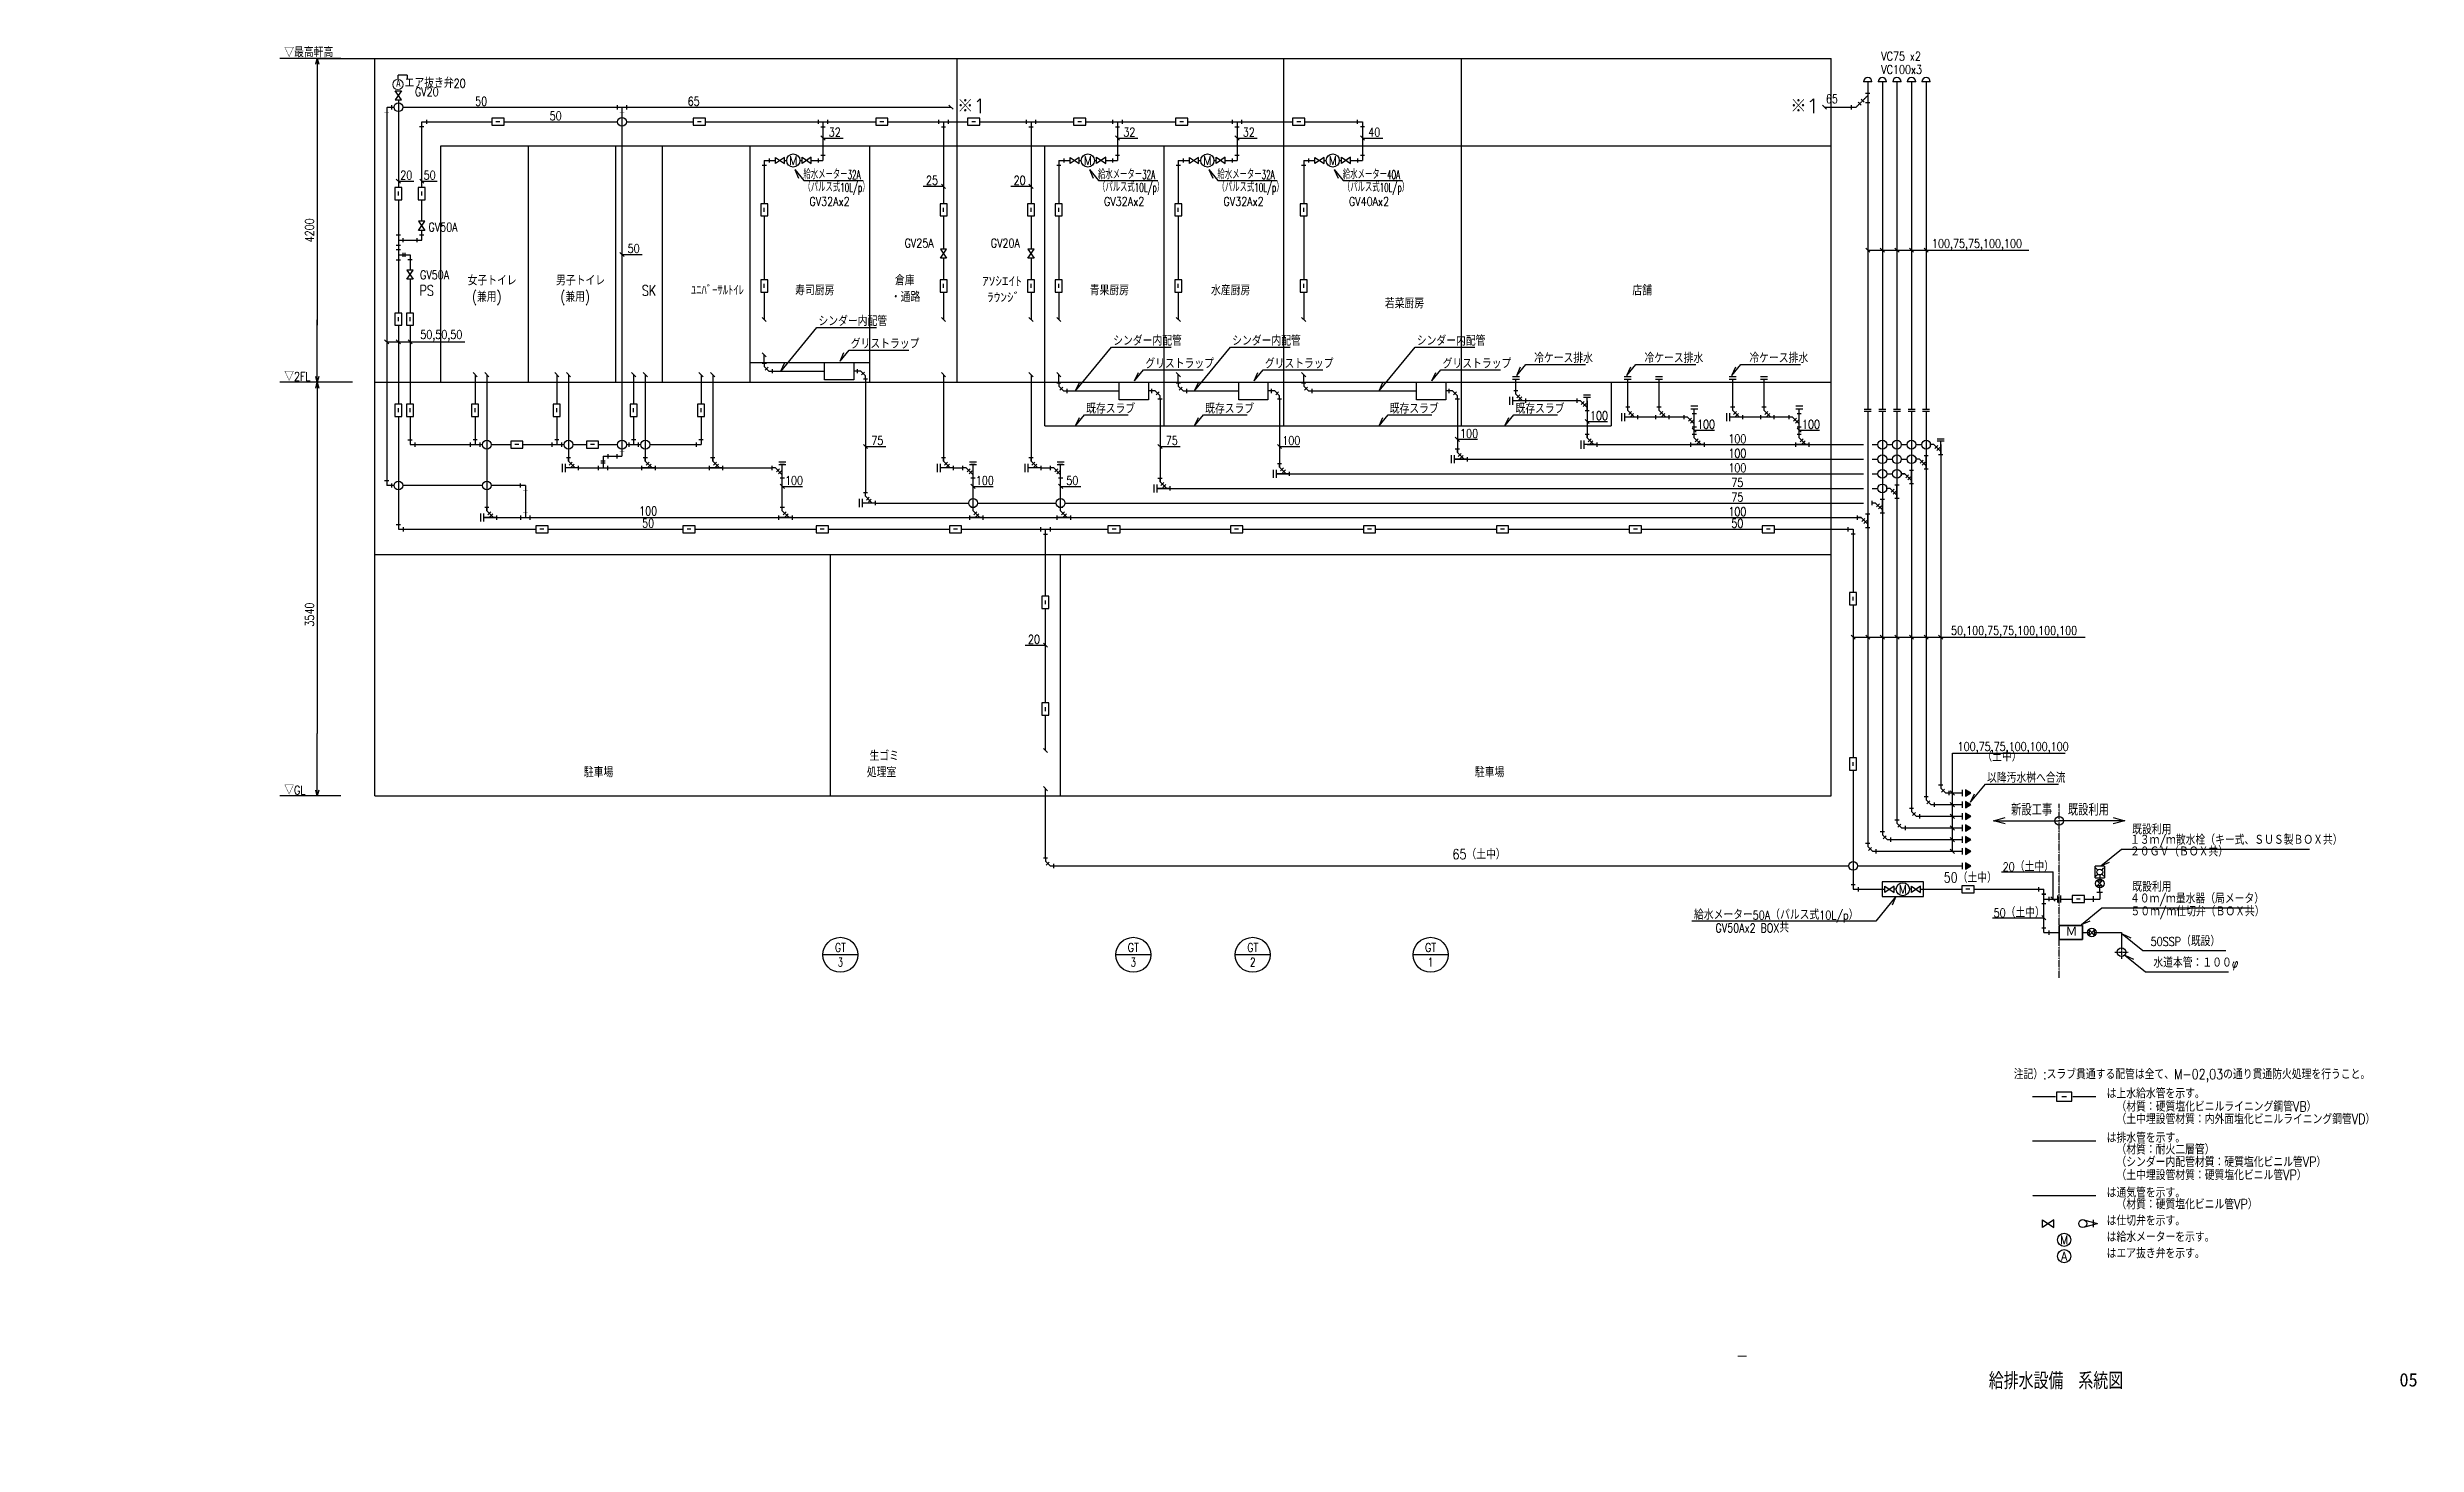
# Model space of a CAD drawing. Header units: millimetres. Extents: x -150 to 81035, y -150 to 47750.
import ezdxf
from ezdxf.enums import TextEntityAlignment as Align

# ---------------------------------------------------------------- set-up
doc = ezdxf.new("R2010")
doc.units = ezdxf.units.MM
doc.header["$LTSCALE"] = 0.5
doc.linetypes.add('CENTER2', pattern=[1.125, 0.75, -0.125, 0.125, -0.125])
doc.linetypes.add('DASHED2', pattern=[9.525, 6.35, -3.175])
for name, color, linetype in [('00', 7, 'Continuous'), ('10機器､器具', 2, 'Continuous'), ('1_機器番号', 3, 'Continuous'), ('21上水', 4, 'Continuous'), ('30排水', 6, 'Continuous'), ('32雑排水', 6, 'Continuous'), ('35R（冷媒管）', 4, 'Continuous'), ('35排水通気', 1, 'DASHED2'), ('91引出線､表', 7, 'Continuous'), ('92設備記述', 3, 'Continuous'), ('93継手､その他', 2, 'Continuous'), ('_既設', 7, 'Continuous'), ('A_室名', 9, 'Continuous'), ('A_建築', 8, 'Continuous'), ('枠内記述', 3, 'Continuous')]:
    doc.layers.add(name, color=color, linetype=linetype)
doc.layers.add('hojo', color=165, linetype='Continuous', plot=False)
doc.styles.get("Standard").update_dxf_attribs({"font": 'simplex.shx', "width": 0.8, "bigfont": 'extfont2.shx'})
doc.styles.add('STYLE1', font='MS Gothic.ttf')
doc.styles.add('ゴシック', font='MS Gothic.ttf', dxfattribs={"height": 4})
doc.dimstyles.new('Lead Line', dxfattribs={"dimscale": 100, "dimtxt": 2.5, "dimasz": 2, "dimexe": 1, "dimexo": 2, "dimgap": 0.5, "dimtad": 1, "dimdec": 0, "dimzin": 0, "dimdsep": 46, "dimtxsty": 'Standard', "dimblk": 'OBLIQUE', "dimcen": 0.09, "dimadec": 0, "dimazin": 0, "dimtfac": 1, "dimtdec": 0, "dimtmove": 1, "dimatfit": 3, "dimldrblk": 'OPEN30', "dimfxl": 1, "dimtolj": 1, "dimtzin": 0, "dimarcsym": 0})

# ---------------------------------------------------------------- blocks, each defined once
blk = doc.blocks.new('TK006')
at = {"layer": '00', "color": 0, "linetype": 'ByBlock'}
for p, q in [((0, -100), (0, 100)), ((70, 100), (70, -100))]:
    blk.add_line(p, q, dxfattribs=at)
blk = doc.blocks.new('HU08')
at = {"layer": '00', "color": 2, "linetype": 'ByBlock'}
for p, q in [((-288, -60), (-288, 60)), ((-82, 25), (-167, 110)), ((-25, 82), (-110, 167)), ((-60, 288), (60, 288)), ((96, 115), (96, -115)), ((177, 115), (177, -115))]:
    blk.add_line(p, q, dxfattribs=at)
at = {"layer": '00', "color": 0, "linetype": 'ByBlock'}
for p, q in [((-288, 0), (96, 0)), ((0, 192), (-192, 0)), ((0, 192), (0, 288))]:
    blk.add_line(p, q, dxfattribs=at)
blk = doc.blocks.new('HU07')
at = {"layer": '00', "color": 2, "linetype": 'ByBlock'}
for p, q in [((-288, -60), (-288, 60)), ((-82, 25), (-167, 110)), ((-25, 82), (-110, 167)), ((-60, 288), (60, 288)), ((96, -60), (96, 60))]:
    blk.add_line(p, q, dxfattribs=at)
at = {"layer": '00', "color": 0, "linetype": 'ByBlock'}
for p, q in [((-288, 0), (96, 0)), ((-192, 0), (0, 192)), ((0, 192), (0, 288))]:
    blk.add_line(p, q, dxfattribs=at)
blk = doc.blocks.new('HU02')
at = {"layer": '00', "color": 2, "linetype": 'ByBlock'}
for p, q in [((-231, -60), (-231, 60)), ((-25, 25), (-110, 110)), ((-60, 231), (60, 231))]:
    blk.add_line(p, q, dxfattribs=at)
at = {"layer": '00', "color": 0, "linetype": 'ByBlock'}
for p, q in [((-231, 0), (-135, 0)), ((-135, 0), (0, 135)), ((0, 135), (0, 231))]:
    blk.add_line(p, q, dxfattribs=at)
blk = doc.blocks.new('TG02')
at = {"layer": '93継手､その他', "linetype": 'ByBlock'}
for p, q in [((-60, 140), (60, 140)), ((140, 60), (140, -60))]:
    blk.add_line(p, q, dxfattribs=at)
blk = doc.blocks.new('_Oblique')
at = {"color": 0, "linetype": 'ByBlock', "lineweight": -2}
blk.add_line((-0.5, -0.5), (0.5, 0.5), dxfattribs=at)
blk = doc.blocks.new('_Open30')
at = {"color": 0, "linetype": 'ByBlock', "lineweight": -2}
for p, q in [((-1, 0.27), (0, 0)), ((0, 0), (-1, -0.27)), ((0, 0), (-1, 0))]:
    blk.add_line(p, q, dxfattribs=at)
blk = doc.blocks.new('弁')
at = {"layer": '10機器､器具'}
blk.add_lwpolyline([(130.0049, 90.00245), (-130.0049, -90.00245), (-130.0049, 90.00245), (130.0049, -90.00245), (130.0049, 90.00245)], dxfattribs=at)
blk = doc.blocks.new('上水（給）')
at = {"layer": '21上水'}
blk.add_line((-55, 0), (55, 0), dxfattribs=at)
at = {"layer": 'hojo'}
blk.add_lwpolyline([(-175, -100), (175, -100), (175, 100), (-175, 100)], close=True, dxfattribs=at)
blk = doc.blocks.new('ALWA0')
at = {"layer": '00', "linetype": 'ByBlock'}
h = blk.add_hatch(color=0, dxfattribs=at)
h.dxf.hatch_style = 1
h.paths.add_polyline_path([(150, 0), (0, 87), (0, -87)])
at = {"layer": '00', "color": 0, "linetype": 'ByBlock', "lineweight": -2}
blk.add_lwpolyline([(150, 0), (0, 87), (0, -87)], close=True, dxfattribs=at)
blk = doc.blocks.new('OUT')
at = {"layer": '93継手､その他', "color": 3}
blk.add_line((-108, 0), (108, 0), dxfattribs=at)
at = {"layer": '93継手､その他', "color": 3, "lineweight": -2, "xscale": 1.25, "yscale": 1.25, "zscale": 1.25, "rotation": 90}
blk.add_blockref('ALWA0', (0, 115), dxfattribs=at)
blk = doc.blocks.new('TG03')
at = {"layer": '93継手､その他', "linetype": 'ByBlock'}
for p, q in [((-140, -60), (-140, 60)), ((-60, 140), (60, 140)), ((140, 60), (140, -60))]:
    blk.add_line(p, q, dxfattribs=at)
blk = doc.blocks.new('HU04')
at = {"layer": '00', "color": 2, "linetype": 'ByBlock'}
for p, q in [((-210, -60), (-210, 60)), ((-191, 106), (-106, 191)), ((70, 60), (70, -60))]:
    blk.add_line(p, q, dxfattribs=at)
at = {"layer": '00', "color": 0, "linetype": 'ByBlock'}
for p, q in [((70, 0), (-210, 0)), ((0, 0), (-148, 148))]:
    blk.add_line(p, q, dxfattribs=at)
blk = doc.blocks.new('TG006')
at = {"layer": '00', "color": 0, "linetype": 'ByBlock'}
for p, q in [((-141, 57), (-57, 141)), ((140, 60), (140, -60))]:
    blk.add_line(p, q, dxfattribs=at)

msp = doc.modelspace()

# ---------------------------------------------------------------- linework, layer by layer
at = {"layer": '10機器､器具'}
for p, q in [((62371, 46573), (62083, 46573)), ((62871, 46573), (62583, 46573)), ((63371, 46573), (63083, 46573)), ((63871, 46573), (63583, 46573)), ((64371, 46573), (64083, 46573))]:
    msp.add_line(p, q, dxfattribs=at)
at = {"layer": '10機器､器具', "linetype": 'ByBlock', "lineweight": -2}
for p, q in [((69661, 7546), (70098, 7429)), ((69661, 7313), (70098, 7429)), ((69954, 7556), (69954, 7303))]:
    msp.add_line(p, q, dxfattribs=at)
at = {"layer": '10機器､器具', "color": 2}
for points in [[(26484, 36950), (27484, 36950), (27484, 36350), (26484, 36350)], [(36578, 36270), (37578, 36270), (37578, 35670), (36578, 35670)], [(40672, 36270), (41672, 36270), (41672, 35670), (40672, 35670)], [(46766, 36270), (47766, 36270), (47766, 35670), (46766, 35670)]]:
    msp.add_lwpolyline(points, close=True, dxfattribs=at)
at = {"layer": '10機器､器具', "linetype": 'ByBlock', "lineweight": -2}
msp.add_lwpolyline([(64140, 19139), (62716, 19139), (62716, 18639), (64140, 18639)], close=True, dxfattribs=at)
at = {"layer": '10機器､器具'}
msp.add_lwpolyline([(68605, 7558), (68215, 7288), (68215, 7558), (68605, 7288), (68605, 7558)], dxfattribs=at)
for centre in [(25410, 43871), (35504, 43871), (39598, 43871), (43895, 43871), (63428, 18889), (68956, 6869), (68956, 6309)]:
    msp.add_circle(centre, 225, dxfattribs=at)
at = {"layer": '10機器､器具', "linetype": 'ByBlock', "lineweight": -2}
msp.add_circle((69594, 7429), 135, dxfattribs=at)
msp.add_circle((69594, 7429), 135, dxfattribs=at)
at = {"layer": '10機器､器具'}
for centre in [(62227, 46573), (62727, 46573), (63227, 46573), (63727, 46573), (64227, 46573)]:
    msp.add_arc(centre, 144, 0, 180, dxfattribs=at)
at = {"layer": '1_機器番号'}
for p, q in [((27624, 16641), (26424, 16641)), ((37660, 16641), (36460, 16641)), ((41754, 16641), (40554, 16641)), ((47848, 16641), (46648, 16641))]:
    msp.add_line(p, q, dxfattribs=at)
for centre in [(27024, 16641), (37060, 16641), (41154, 16641), (47248, 16641)]:
    msp.add_circle(centre, 600, dxfattribs=at)
at = {"layer": '21上水', "color": 2, "linetype": 'Continuous', "lineweight": 30}
for p, q in [((11874, 46656), (11874, 46794)), ((12175, 46794), (11874, 46794)), ((12175, 46794), (12175, 46659)), ((11764, 46265), (11983, 46265)), ((11983, 45947), (11764, 46265)), ((11983, 46265), (11764, 45947)), ((11764, 45947), (11983, 45947))]:
    msp.add_line(p, q, dxfattribs=at)
at = {"layer": '21上水'}
for p, q in [((11878, 45947), (11878, 42948)), ((12678, 45197), (15078, 45197)), ((12678, 42948), (12678, 45197)), ((15498, 45197), (19389, 45197)), ((19689, 45197), (21981, 45197)), ((22401, 45197), (28233, 45197)), ((26427, 45197), (26427, 43871)), ((28653, 45197), (31382, 45197)), ((30557, 45197), (30557, 42389)), ((31802, 45197), (35011, 45197)), ((33557, 45197), (33557, 42389)), ((35431, 45197), (38510, 45197)), ((36521, 45197), (36521, 43871)), ((38930, 45197), (42520, 45197)), ((40615, 45197), (40615, 43871)), ((42940, 45197), (44912, 45197)), ((44912, 45197), (44912, 43871)), ((24414, 43871), (24414, 42389)), ((24414, 43871), (24798, 43871)), ((25110, 43871), (25185, 43871)), ((25635, 43871), (25710, 43871)), ((25865, 43871), (25867, 43871)), ((25865, 43871), (25867, 43871)), ((26022, 43871), (26427, 43871)), ((34508, 43871), (34508, 42389)), ((34508, 43871), (34892, 43871)), ((35204, 43871), (35279, 43871)), ((35729, 43871), (35804, 43871)), ((35959, 43871), (35961, 43871)), ((35959, 43871), (35961, 43871)), ((36116, 43871), (36521, 43871)), ((38602, 43871), (38602, 42389)), ((38602, 43871), (38986, 43871)), ((39298, 43871), (39373, 43871)), ((39823, 43871), (39898, 43871)), ((40053, 43871), (40055, 43871)), ((40053, 43871), (40055, 43871)), ((40210, 43871), (40615, 43871)), ((42899, 43871), (42899, 42389)), ((42899, 43871), (43283, 43871)), ((43595, 43871), (43670, 43871)), ((44120, 43871), (44195, 43871)), ((44350, 43871), (44352, 43871)), ((44350, 43871), (44352, 43871)), ((44507, 43871), (44912, 43871)), ((11878, 42528), (11878, 38643)), ((12678, 41788), (12678, 42528)), ((12678, 41138), (12678, 41476)), ((24414, 41969), (24414, 39782)), ((30557, 41969), (30557, 40836)), ((33557, 41969), (33557, 40836)), ((34508, 41969), (34508, 39782)), ((38602, 41969), (38602, 39782)), ((42899, 41969), (42899, 39782)), ((11878, 41138), (12678, 41138)), ((11878, 40638), (12278, 40638)), ((12278, 40638), (12278, 40112)), ((12278, 39800), (12278, 38643)), ((30557, 40524), (30557, 39782)), ((33557, 40524), (33557, 39782)), ((24414, 39362), (24414, 38421)), ((30557, 39362), (30557, 38421)), ((33557, 39362), (33557, 38421)), ((34508, 39362), (34508, 38421)), ((38602, 39362), (38602, 38421)), ((42899, 39362), (42899, 38421)), ((11878, 38223), (11878, 35521)), ((12278, 38223), (12278, 35521)), ((14508, 36527), (14508, 35521)), ((17305, 36527), (17305, 35521)), ((19939, 36527), (19939, 35521)), ((22248, 36527), (22248, 35521)), ((11878, 35101), (11878, 31230)), ((12278, 35101), (12278, 34130)), ((14508, 35101), (14508, 34130)), ((17305, 35101), (17305, 34130)), ((19939, 35101), (19939, 34130)), ((22248, 35101), (22248, 34130)), ((12278, 34130), (14758, 34130)), ((15058, 34130), (15726, 34130)), ((16146, 34130), (17555, 34130)), ((17855, 34130), (18318, 34130)), ((18738, 34130), (19389, 34130)), ((19689, 34130), (20189, 34130)), ((20489, 34130), (22248, 34130)), ((11878, 31230), (16585, 31230)), ((17005, 31230), (21624, 31230)), ((22044, 31230), (26191, 31230)), ((26611, 31230), (30758, 31230)), ((31178, 31230), (36192, 31230)), ((34050, 28937), (34050, 31230)), ((36612, 31230), (40389, 31230)), ((40809, 31230), (44945, 31230)), ((45365, 31230), (49501, 31230)), ((49921, 31230), (54057, 31230)), ((54477, 31230), (58613, 31230)), ((59033, 31230), (61727, 31230)), ((61727, 31230), (61727, 29060)), ((34050, 25274), (34050, 28517)), ((61727, 28640), (61727, 23391)), ((34050, 23646), (34050, 24854)), ((61727, 22971), (61727, 18889)), ((61727, 18889), (62816, 18889)), ((63203, 18889), (63128, 18889)), ((63728, 18889), (63653, 18889)), ((63885, 18889), (63883, 18889)), ((64040, 18889), (65448, 18889)), ((65868, 18889), (68263, 18889)), ((68263, 17404), (68263, 18889)), ((68263, 18553), (68744, 18553)), ((68263, 17404), (68786, 17404)), ((67870, 11789), (68657, 11789)), ((69257, 11789), (70042, 11789))]:
    msp.add_line(p, q, dxfattribs=at)
at = {"layer": '21上水', "color": 2, "linetype": 'Continuous', "lineweight": 20}
msp.add_circle((11863, 46479), 177, dxfattribs=at)
at = {"layer": '32雑排水', "linetype": 'ByBlock', "lineweight": -2}
for p, q in [((24414, 36928), (24414, 37206)), ((24692, 36650), (26484, 36650)), ((27605, 36650), (27484, 36650)), ((34508, 36248), (34508, 36527)), ((34786, 35970), (36578, 35970)), ((37699, 35970), (37578, 35970)), ((38602, 36248), (38602, 36527)), ((38880, 35970), (40672, 35970)), ((41793, 35970), (41672, 35970)), ((42899, 36248), (42899, 36527)), ((43177, 35970), (46766, 35970)), ((47887, 35970), (47766, 35970)), ((30903, 33330), (31223, 33330)), ((33903, 33330), (34223, 33330)), ((34050, 19967), (34050, 22336))]:
    msp.add_line(p, q, dxfattribs=at)
at = {"layer": '32雑排水'}
for p, q in [((14908, 36527), (14908, 31860)), ((17705, 36527), (17705, 33560)), ((20339, 36527), (20339, 33560)), ((22648, 36527), (22648, 33560)), ((27883, 36372), (27883, 32476)), ((30557, 36527), (30557, 33560)), ((33557, 36527), (33557, 33560)), ((50169, 35865), (50169, 36376)), ((54005, 35301), (54005, 36376)), ((55077, 35301), (55077, 36376)), ((57601, 35301), (57601, 36376)), ((58673, 35301), (58673, 36376)), ((37977, 35693), (37977, 32860)), ((42071, 35693), (42071, 33360)), ((48165, 35693), (48165, 33860)), ((52382, 35635), (50054, 35635)), ((52612, 35635), (52612, 34360)), ((56052, 35071), (53890, 35071)), ((56283, 34360), (56283, 35362)), ((59648, 35071), (57486, 35071)), ((59879, 34360), (59879, 35362)), ((62227, 35267), (62227, 20352)), ((62727, 35267), (62727, 20752)), ((63227, 35267), (63227, 21152)), ((63727, 35267), (63727, 21552)), ((64227, 35267), (64227, 21952)), ((52612, 34130), (62077, 34130)), ((62377, 34130), (62577, 34130)), ((62877, 34130), (63077, 34130)), ((63377, 34130), (63577, 34130)), ((63877, 34130), (64077, 34130)), ((64377, 34130), (64381, 34130)), ((64727, 34130), (64727, 22352)), ((18051, 33330), (24686, 33330)), ((25032, 31860), (25032, 33445)), ((31569, 31860), (31569, 33445)), ((34569, 31860), (34569, 33445)), ((48050, 33630), (62077, 33630)), ((62377, 33630), (62577, 33630)), ((62877, 33630), (63077, 33630)), ((63377, 33630), (63577, 33630)), ((63877, 33630), (63881, 33630)), ((37862, 32630), (62077, 32630)), ((41956, 33130), (62077, 33130)), ((62377, 33130), (62577, 33130)), ((62377, 32630), (62577, 32630)), ((62877, 33130), (63077, 33130)), ((62877, 32630), (62896, 32630)), ((63377, 33130), (63496, 33130)), ((28228, 32130), (31419, 32130)), ((31719, 32130), (34419, 32130)), ((34719, 32130), (62077, 32130)), ((14793, 31630), (61996, 31630)), ((65005, 22189), (65457, 22189)), ((64005, 21389), (65457, 21389)), ((64505, 21789), (65457, 21789)), ((62889, 20589), (65457, 20589)), ((63505, 20989), (65457, 20989)), ((34213, 19689), (61577, 19689)), ((61877, 19689), (65457, 19689)), ((62505, 20189), (65457, 20189)), ((67870, 10269), (70042, 10269))]:
    msp.add_line(p, q, dxfattribs=at)
at = {"layer": '35R（冷媒管）'}
msp.add_arc((0, 0), 150, 0, 0, dxfattribs=at)
at = {"layer": '35排水通気'}
for p, q in [((62227, 46573), (62227, 35351)), ((62727, 46573), (62727, 35351)), ((63227, 46573), (63227, 35351)), ((63727, 46573), (63727, 35351)), ((64227, 46573), (64227, 35351)), ((11478, 45697), (11478, 32730)), ((11478, 45697), (11728, 45697)), ((12028, 45697), (30813, 45697)), ((19539, 45697), (19539, 33730)), ((60743, 45697), (61827, 45697)), ((61827, 45697), (62227, 46097)), ((18889, 33730), (19539, 33730)), ((18889, 33730), (18889, 33330)), ((11728, 32730), (11478, 32730)), ((14758, 32730), (12028, 32730)), ((16229, 32730), (15058, 32730)), ((16229, 32730), (16229, 31630)), ((67870, 8389), (70042, 8389))]:
    msp.add_line(p, q, dxfattribs=at)
at = {"layer": '91引出線､表'}
for p, q in [((30742, 45768), (30884, 45626)), ((60672, 45768), (60814, 45626)), ((26356, 44712), (26498, 44570)), ((36450, 44712), (36592, 44570)), ((40544, 44712), (40686, 44570)), ((44841, 44712), (44983, 44570)), ((26427, 44641), (27121, 44641)), ((36521, 44641), (37215, 44641)), ((40615, 44641), (41309, 44641)), ((44912, 44641), (45606, 44641)), ((11807, 43236), (11949, 43094)), ((11878, 43165), (12402, 43165)), ((12607, 43236), (12749, 43094)), ((12678, 43165), (13202, 43165)), ((25461, 43559), (25769, 43183)), ((25461, 43559), (25593, 43267)), ((25769, 43183), (27802, 43183)), ((30486, 43059), (30628, 42917)), ((33486, 43059), (33628, 42917)), ((35555, 43559), (35863, 43183)), ((35555, 43559), (35687, 43267)), ((35863, 43183), (37896, 43183)), ((39649, 43559), (39957, 43183)), ((39649, 43559), (39781, 43267)), ((39957, 43183), (41990, 43183)), ((43946, 43559), (44254, 43183)), ((43946, 43559), (44078, 43267)), ((44254, 43183), (46287, 43183)), ((29863, 42988), (30557, 42988)), ((32863, 42988), (33557, 42988)), ((19468, 40723), (19610, 40581)), ((19539, 40652), (20233, 40652)), ((62156, 40871), (62298, 40729)), ((62227, 40800), (67747, 40800)), ((62656, 40871), (62798, 40729)), ((63156, 40871), (63298, 40729)), ((63656, 40871), (63798, 40729)), ((64156, 40871), (64298, 40729)), ((24343, 38492), (24485, 38350)), ((30486, 38492), (30628, 38350)), ((33486, 38492), (33628, 38350)), ((34437, 38492), (34579, 38350)), ((38531, 38492), (38673, 38350)), ((42828, 38492), (42970, 38350)), ((11407, 37729), (11549, 37587)), ((11478, 37658), (14156, 37658)), ((11807, 37729), (11949, 37587)), ((12207, 37729), (12349, 37587)), ((24979, 36641), (26213, 38147)), ((26213, 38147), (28259, 38147)), ((27012, 36996), (27320, 37372)), ((27320, 37372), (29366, 37372)), ((35080, 35970), (36314, 37476)), ((36314, 37476), (38359, 37476)), ((39157, 35970), (40391, 37476)), ((40391, 37476), (42436, 37476)), ((45483, 35970), (46717, 37476)), ((46717, 37476), (48762, 37476)), ((14437, 36598), (14579, 36456)), ((14837, 36598), (14979, 36456)), ((17234, 36598), (17376, 36456)), ((17634, 36598), (17776, 36456)), ((19868, 36598), (20010, 36456)), ((20268, 36598), (20410, 36456)), ((22177, 36598), (22319, 36456)), ((22577, 36598), (22719, 36456)), ((24343, 37277), (24485, 37136)), ((24986, 36650), (25118, 36941)), ((27012, 36996), (27144, 37287)), ((30486, 36598), (30628, 36456)), ((33486, 36598), (33628, 36456)), ((34437, 36598), (34579, 36456)), ((37106, 36317), (37414, 36693)), ((37106, 36317), (37238, 36608)), ((37414, 36693), (39460, 36693)), ((38531, 36598), (38673, 36456)), ((41200, 36317), (41508, 36693)), ((41200, 36317), (41332, 36608)), ((41508, 36693), (43554, 36693)), ((42828, 36598), (42970, 36456)), ((47294, 36317), (47602, 36693)), ((47294, 36317), (47426, 36608)), ((47602, 36693), (49648, 36693)), ((50197, 36506), (50506, 36882)), ((50197, 36506), (50329, 36798)), ((50506, 36882), (52551, 36882)), ((53977, 36506), (54285, 36882)), ((53977, 36506), (54109, 36798)), ((54285, 36882), (56331, 36882)), ((57573, 36506), (57881, 36882)), ((57573, 36506), (57705, 36798)), ((57881, 36882), (59927, 36882)), ((35080, 35970), (35212, 36262)), ((39157, 35970), (39289, 36262)), ((45483, 35970), (45615, 36262)), ((35080, 34770), (35388, 35147)), ((35080, 34770), (35212, 35062)), ((35388, 35147), (36883, 35147)), ((39157, 34770), (39465, 35147)), ((39157, 34770), (39289, 35062)), ((39465, 35147), (40960, 35147)), ((45483, 34770), (45791, 35147)), ((45483, 34770), (45615, 35062)), ((45791, 35147), (47286, 35147)), ((49792, 34770), (50100, 35147)), ((49792, 34770), (49924, 35062)), ((50100, 35147), (51595, 35147)), ((52542, 34992), (52683, 34850)), ((52612, 34921), (53307, 34921)), ((27812, 34141), (27953, 33999)), ((37906, 34141), (38047, 33999)), ((42000, 34141), (42141, 33999)), ((48094, 34384), (48235, 34242)), ((48165, 34313), (48859, 34313)), ((56212, 34697), (56353, 34555)), ((56283, 34626), (56977, 34626)), ((59808, 34697), (59949, 34555)), ((59879, 34626), (60573, 34626)), ((27883, 34070), (28577, 34070)), ((37977, 34070), (38671, 34070)), ((42071, 34070), (42765, 34070)), ((24961, 32770), (25103, 32628)), ((25032, 32699), (25726, 32699)), ((31498, 32770), (31640, 32628)), ((31569, 32699), (32263, 32699)), ((34498, 32770), (34640, 32628)), ((34569, 32699), (35263, 32699)), ((33356, 27254), (34050, 27254)), ((33979, 27325), (34121, 27183)), ((61656, 27600), (61798, 27458)), ((61727, 27529), (69678, 27529)), ((62156, 27600), (62298, 27458)), ((62656, 27600), (62798, 27458)), ((63156, 27600), (63298, 27458)), ((63656, 27600), (63798, 27458)), ((64156, 27600), (64298, 27458)), ((64656, 27600), (64798, 27458)), ((33979, 23717), (34121, 23576)), ((65127, 20189), (65127, 23553)), ((65127, 23553), (68997, 23553)), ((33979, 22407), (34121, 22266)), ((65056, 22260), (65198, 22118)), ((65748, 21869), (66260, 22493)), ((65748, 21869), (65880, 22161)), ((66260, 22493), (68760, 22493)), ((65056, 21860), (65198, 21718)), ((65056, 21460), (65198, 21318)), ((65056, 21060), (65198, 20918)), ((65056, 20660), (65198, 20518)), ((65056, 20260), (65198, 20118)), ((66815, 19491), (68575, 19491)), ((68575, 18553), (68575, 19491)), ((63192, 18639), (62505, 17800)), ((63192, 18639), (63060, 18347)), ((66503, 17913), (68263, 17913)), ((68192, 17984), (68334, 17842)), ((68504, 18624), (68646, 18482)), ((62505, 17800), (56200, 17800))]:
    msp.add_line(p, q, dxfattribs=at)
at = {"layer": '91引出線､表', "linetype": 'CENTER2', "ltscale": 10}
msp.add_line((68786, 15858), (68786, 21819), dxfattribs=at)
at = {"layer": '91引出線､表'}
msp.add_circle((68786, 21235), 150, dxfattribs=at)
at = {"layer": '93継手､その他', "linetype": 'ByBlock'}
for p, q in [((68191, 18721), (68335, 18721)), ((68335, 18385), (68191, 18385)), ((68431, 18625), (68431, 18481))]:
    msp.add_line(p, q, dxfattribs=at)
at = {"layer": '_既設', "linetype": 'Continuous', "lineweight": -3}
for p, q in [((70338, 19678), (70018, 19678)), ((70018, 19278), (70018, 19678)), ((70107, 19548), (70036, 19619)), ((70249, 19548), (70319, 19619)), ((70338, 19678), (70338, 19278)), ((70018, 19278), (70338, 19278)), ((70036, 19336), (70107, 19407)), ((70274, 18777), (70082, 18777)), ((70262, 19172), (70094, 19004)), ((70094, 19172), (70262, 19172)), ((70262, 19004), (70094, 19172)), ((70262, 19004), (70094, 19004)), ((70178, 19378), (70178, 19172)), ((70178, 18777), (70178, 19004)), ((70178, 18777), (70178, 18553)), ((70319, 19336), (70249, 19407)), ((68828, 18553), (69232, 18553)), ((69508, 18553), (69376, 18553)), ((69652, 18553), (69960, 18553)), ((69954, 18649), (69954, 18457)), ((69954, 18553), (70178, 18553)), ((69586, 17171), (69586, 17651)), ((69586, 17171), (69586, 17651)), ((69586, 17651), (69586, 17171)), ((69586, 17404), (69823, 17404)), ((69586, 17404), (69635, 17404)), ((69823, 17488), (69991, 17320)), ((69823, 17320), (69823, 17488)), ((69991, 17488), (69823, 17320)), ((69907, 17404), (69907, 17404)), ((69991, 17488), (69991, 17320)), ((69991, 17404), (70924, 17404)), ((70924, 17404), (70924, 16884))]:
    msp.add_line(p, q, dxfattribs=at)
at = {"layer": '_既設'}
for p, q in [((70219, 19689), (70918, 20262)), ((70219, 19689), (70511, 19821)), ((70918, 20262), (77368, 20262)), ((69554, 17677), (70254, 18250)), ((70254, 18250), (75319, 18250)), ((69554, 17677), (69846, 17809)), ((70949, 17361), (71649, 16788)), ((70949, 17361), (71241, 17229)), ((71040, 16626), (71739, 16053)), ((71040, 16626), (71331, 16494)), ((71649, 16788), (74500, 16788)), ((71739, 16053), (74590, 16053))]:
    msp.add_line(p, q, dxfattribs=at)
at = {"layer": '_既設', "color": 7, "linetype": 'Continuous', "lineweight": -3}
for p, q in [((68786, 17651), (68786, 17171)), ((69586, 17651), (68786, 17651)), ((69586, 17651), (68786, 17651)), ((68786, 17651), (68786, 17171)), ((68786, 17651), (69586, 17651)), ((68786, 17171), (68786, 17651)), ((68786, 17171), (69586, 17171)), ((68786, 17171), (69586, 17171)), ((69586, 17171), (68786, 17171))]:
    msp.add_line(p, q, dxfattribs=at)
at = {"layer": '_既設', "linetype": 'CENTER2', "lineweight": -3, "ltscale": 3}
for p, q in [((70699, 16734), (71149, 16734)), ((70924, 16959), (70924, 16509))]:
    msp.add_line(p, q, dxfattribs=at)
at = {"layer": '_既設', "linetype": 'Continuous', "lineweight": -3}
for centre, radius in [((70178, 19478), 100), ((70178, 19088), 150), ((69907, 17404), 150), ((70924, 16734), 150)]:
    msp.add_circle(centre, radius, dxfattribs=at)
at = {"layer": 'A_建築'}
for p, q in [((9908, 47371), (7817, 47371)), ((9100, 47371), (60970, 47371)), ((11069, 22089), (11069, 47371)), ((31027, 36270), (31027, 47371)), ((42215, 34770), (42215, 47371)), ((48309, 34770), (48309, 47371)), ((60970, 22089), (60970, 47371)), ((13332, 44371), (42215, 44371)), ((13332, 36270), (13332, 44371)), ((16332, 36270), (16332, 44371)), ((19332, 36270), (19332, 44371)), ((20933, 36270), (20933, 44371)), ((23933, 36270), (23933, 44371)), ((28027, 36270), (28027, 44371)), ((34027, 34770), (34027, 44371)), ((38121, 34770), (38121, 44371)), ((42215, 44371), (60970, 44371)), ((23933, 36950), (28027, 36950)), ((9908, 36270), (7817, 36270)), ((10309, 36270), (9100, 36270)), ((11069, 36270), (42215, 36270)), ((42215, 36270), (60970, 36270)), ((53435, 36270), (53435, 34770)), ((34027, 34770), (53435, 34770)), ((11069, 30370), (60970, 30370)), ((26672, 30370), (26672, 22089)), ((34555, 30370), (34555, 22089)), ((9908, 22089), (7817, 22089)), ((11069, 22089), (60970, 22089))]:
    msp.add_line(p, q, dxfattribs=at)
at = {"layer": 'hojo'}
msp.add_lwpolyline([(69652, 18673), (69232, 18673), (69232, 18433), (69652, 18433)], close=True, dxfattribs=at)
for centre in [(11878, 45697), (19539, 45197), (14908, 34130), (17705, 34130), (19539, 34130), (20339, 34130), (62727, 34130), (63227, 34130), (63727, 34130), (64227, 34130), (62727, 33630), (63227, 33630), (63727, 33630), (11878, 32730), (14908, 32730), (62727, 33130), (62727, 32630), (63227, 33130), (31569, 32130), (34569, 32130), (61727, 19689)]:
    msp.add_circle(centre, 150, dxfattribs=at)

# ---------------------------------------------------------------- block references
at = {"layer": '10機器､器具', "linetype": 'ByBlock', "lineweight": -2, "xscale": 1.2, "yscale": 1.2, "zscale": 1.2}
for p in [(24954, 43871), (25866, 43872), (35048, 43871), (35960, 43872), (39142, 43871), (40054, 43872), (43439, 43871), (44351, 43872), (62972, 18889), (63884, 18890)]:
    msp.add_blockref('弁', p, dxfattribs=at)
at = {"layer": '10機器､器具', "linetype": 'ByBlock', "lineweight": -2, "xscale": 1.2, "yscale": 1.2, "zscale": 1.2, "rotation": 90}
for p in [(12678, 41632), (30557, 40680), (33557, 40680), (12278, 39956)]:
    msp.add_blockref('弁', p, dxfattribs=at)
at = {"layer": '21上水'}
for name, p, xscale, yscale, zscale, rotation in [('TG02', (12678, 45197), 1.2, 1.2, 1.2, 270), ('上水（給）', (15288, 45197), 1.2, 1.2, 1.2, 180), ('上水（給）', (22191, 45197), 1.2, 1.2, 1.2, 180), ('TG03', (26427, 45197), -1.2, 1.2, 1.2, 180), ('上水（給）', (28443, 45197), 1.2, 1.2, 1.2, 180), ('TG03', (30557, 45197), -1.2, 1.2, 1.2, 180), ('上水（給）', (31592, 45197), 1.2, 1.2, 1.2, 180), ('TG03', (33557, 45197), -1.2, 1.2, 1.2, 180), ('上水（給）', (35221, 45197), 1.2, 1.2, 1.2, 180), ('TG03', (36521, 45197), -1.2, 1.2, 1.2, 180), ('上水（給）', (38720, 45197), 1.2, 1.2, 1.2, 180), ('TG03', (40615, 45197), -1.2, 1.2, 1.2, 180), ('上水（給）', (42730, 45197), 1.2, 1.2, 1.2, 180), ('TG02', (44912, 45197), 1.2, 1.2, 1.2, 180), ('TG02', (24414, 43871), 1.2, 1.2, 1.2, 270), ('TG02', (34508, 43871), 1.2, 1.2, 1.2, 270), ('TG02', (38602, 43871), 1.2, 1.2, 1.2, 270), ('TG02', (42899, 43871), 1.2, 1.2, 1.2, 270), ('上水（給）', (11878, 42738), 1.2, 1.2, 1.2, 90), ('上水（給）', (12678, 42738), 1.2, 1.2, 1.2, 90), ('上水（給）', (24414, 42179), 1.2, 1.2, 1.2, 90), ('上水（給）', (30557, 42179), 1.2, 1.2, 1.2, 90), ('上水（給）', (33557, 42179), 1.2, 1.2, 1.2, 90), ('上水（給）', (34508, 42179), 1.2, 1.2, 1.2, 90), ('上水（給）', (38602, 42179), 1.2, 1.2, 1.2, 90), ('上水（給）', (42899, 42179), 1.2, 1.2, 1.2, 90), ('TG03', (11878, 41138), -1.2, 1.2, 1.2, 270), ('TG03', (11878, 40638), -1.2, 1.2, 1.2, 270), ('TG02', (12278, 40638), 1.2, 1.2, 1.2, 180), ('TG02', (12678, 41138), -1.2, 1.2, 1.2, 359.9999999999969), ('上水（給）', (24414, 39572), 1.2, 1.2, 1.2, 90), ('上水（給）', (30557, 39572), 1.2, 1.2, 1.2, 90), ('上水（給）', (33557, 39572), 1.2, 1.2, 1.2, 90), ('上水（給）', (34508, 39572), 1.2, 1.2, 1.2, 90), ('上水（給）', (38602, 39572), 1.2, 1.2, 1.2, 90), ('上水（給）', (42899, 39572), 1.2, 1.2, 1.2, 90), ('上水（給）', (11878, 38433), 1.2, 1.2, 1.2, 90), ('上水（給）', (12278, 38433), 1.2, 1.2, 1.2, 90), ('上水（給）', (11878, 35311), 1.2, 1.2, 1.2, 90), ('上水（給）', (12278, 35311), 1.2, 1.2, 1.2, 90), ('上水（給）', (14508, 35311), 1.2, 1.2, 1.2, 90), ('上水（給）', (17305, 35311), 1.2, 1.2, 1.2, 90), ('上水（給）', (19939, 35311), 1.2, 1.2, 1.2, 90), ('上水（給）', (22248, 35311), 1.2, 1.2, 1.2, 90), ('上水（給）', (15936, 34130), 1.2, 1.2, 1.2, 180), ('上水（給）', (18528, 34130), 1.2, 1.2, 1.2, 180), ('上水（給）', (16795, 31230), 1.2, 1.2, 1.2, 180), ('上水（給）', (21834, 31230), 1.2, 1.2, 1.2, 180), ('上水（給）', (26401, 31230), 1.2, 1.2, 1.2, 180), ('上水（給）', (30968, 31230), 1.2, 1.2, 1.2, 180), ('TG03', (34050, 31230), -1.2, 1.2, 1.2, 180), ('上水（給）', (36402, 31230), 1.2, 1.2, 1.2, 180), ('上水（給）', (40599, 31230), 1.2, 1.2, 1.2, 180), ('上水（給）', (45155, 31230), 1.2, 1.2, 1.2, 180), ('上水（給）', (49711, 31230), 1.2, 1.2, 1.2, 180), ('上水（給）', (54267, 31230), 1.2, 1.2, 1.2, 180), ('上水（給）', (58823, 31230), 1.2, 1.2, 1.2, 180), ('TG02', (61727, 31230), 1.2, 1.2, 1.2, 180), ('上水（給）', (34050, 28727), 1.2, 1.2, 1.2, 90), ('上水（給）', (61727, 28850), 1.2, 1.2, 1.2, 90), ('上水（給）', (34050, 25064), 1.2, 1.2, 1.2, 90), ('上水（給）', (61727, 23181), 1.2, 1.2, 1.2, 90), ('上水（給）', (65658, 18889), 1.2, 1.2, 1.2, 180), ('TG02', (68263, 18889), 1.2, 1.2, 1.2, 180), ('上水（給）', (68957, 11778), 1.5, 1.5, 1.5, 180)]:
    msp.add_blockref(name, p, dxfattribs=dict(at, xscale=xscale, yscale=yscale, zscale=zscale, rotation=rotation))
at = {"layer": '21上水', "yscale": 1.2, "zscale": 1.2}
for name, p, xscale in [('TG02', (26427, 43871), -1.2), ('TG02', (36521, 43871), -1.2), ('TG02', (40615, 43871), -1.2), ('TG02', (44912, 43871), -1.2), ('TG02', (12278, 34130), 1.2), ('TG03', (14508, 34130), -1.2), ('TG03', (17305, 34130), -1.2), ('TG03', (19939, 34130), -1.2), ('TG02', (22248, 34130), -1.2), ('TG02', (11878, 31230), 1.2), ('TG02', (61727, 18889), 1.2), ('TG02', (68263, 17404), 1.2)]:
    msp.add_blockref(name, p, dxfattribs=dict(at, xscale=xscale))
at = {"layer": '30排水', "color": 3, "rotation": 270}
for p in [(65457, 22189), (65457, 21789), (65457, 21389), (65457, 20989), (65457, 20589), (65457, 20189), (65457, 19689)]:
    msp.add_blockref('OUT', p, dxfattribs=at)
at = {"layer": '32雑排水', "color": 2, "xscale": -1.2, "yscale": 1.2, "zscale": 1.2}
msp.add_blockref('TG006', (61827, 45697), dxfattribs=at)
at = {"layer": '32雑排水', "linetype": 'ByBlock', "lineweight": -2, "xscale": 1.2, "yscale": 1.2, "zscale": 1.2}
for name, p, rotation in [('HU02', (24414, 36650), 270), ('HU02', (27883, 36650), 90), ('HU02', (34508, 35970), 270), ('HU02', (37977, 35970), 90), ('HU02', (38602, 35970), 270), ('HU02', (42071, 35970), 90), ('HU02', (42899, 35970), 270), ('HU02', (48165, 35970), 90), ('HU07', (52612, 35635), 90.0000000000184), ('HU07', (56283, 35071), 90.00000000000001), ('HU07', (59879, 35071), 90.00000000000001), ('HU07', (64727, 34130), 90.0000000000184), ('HU07', (25032, 33330), 90.00000000000001), ('HU07', (31569, 33330), 90.00000000000001), ('HU07', (34569, 33330), 90.00000000000001), ('HU07', (64227, 33630), 90.0000000000184), ('HU07', (63227, 32630), 90.0000000000184), ('HU07', (63727, 33130), 90.0000000000184), ('HU07', (62227, 31630), 90.0000000000184), ('HU07', (62727, 32130), 90.0000000000184), ('HU02', (64227, 21789), 270), ('HU02', (64727, 22189), 270), ('HU02', (63227, 20989), 270), ('HU02', (63727, 21389), 270), ('HU02', (62227, 20189), 270), ('HU02', (62727, 20589), 270), ('HU02', (34050, 19689), 270)]:
    msp.add_blockref(name, p, dxfattribs=dict(at, rotation=rotation))
at = {"layer": '32雑排水', "linetype": 'ByBlock', "lineweight": -2, "xscale": -1.2, "yscale": 1.2, "zscale": 1.2}
for name, p in [('HU08', (50169, 35635)), ('HU08', (54005, 35071)), ('HU07', (55077, 35071)), ('HU08', (57601, 35071)), ('HU07', (58673, 35071)), ('HU08', (52612, 34130)), ('HU07', (56283, 34130)), ('HU07', (59879, 34130)), ('HU08', (17705, 33330)), ('HU07', (20339, 33330)), ('HU07', (22648, 33330)), ('HU08', (30557, 33330)), ('HU08', (33557, 33330)), ('HU08', (42071, 33130)), ('HU08', (48165, 33630)), ('HU08', (27883, 32130)), ('HU08', (37977, 32630)), ('HU08', (14908, 31630)), ('HU07', (25032, 31630)), ('HU07', (31569, 31630)), ('HU07', (34569, 31630))]:
    msp.add_blockref(name, p, dxfattribs=at)
at = {"layer": '32雑排水', "color": 2, "linetype": 'ByBlock', "lineweight": -2, "yscale": 1.2, "zscale": 1.2}
for p, xscale, rotation in [((50169, 36376), -1.2, 270), ((52612, 35750), 1.2, 90), ((54005, 36376), -1.2, 270), ((55077, 36376), -1.2, 270), ((57601, 36376), -1.2, 270), ((58673, 36376), -1.2, 270), ((56283, 35362), -1.2, 270), ((59879, 35362), -1.2, 270), ((62227, 35267), 1.2, 90), ((62727, 35267), 1.2, 90), ((63227, 35267), 1.2, 90), ((63727, 35267), 1.2, 90), ((64227, 35267), 1.2, 90), ((64727, 34245), 1.2, 90), ((25032, 33445), -1.2, 270), ((31569, 33445), -1.2, 270), ((34569, 33445), -1.2, 270)]:
    msp.add_blockref('TK006', p, dxfattribs=dict(at, xscale=xscale, rotation=rotation))
at = {"layer": '32雑排水', "color": 2, "linetype": 'ByBlock', "lineweight": -2, "xscale": 1.2, "yscale": 1.2, "zscale": 1.2}
msp.add_blockref('TK006', (68744, 18553), dxfattribs=at)
at = {"layer": '35排水通気', "yscale": 1.2, "zscale": 1.2}
for name, p, xscale, rotation in [('TG02', (11478, 45697), 1.2, 270), ('TG03', (19539, 45697), -1.2, 180), ('TG02', (18889, 33730), 1.2, 270), ('TG02', (19539, 33730), 1.2, 89.99999999999999), ('TG02', (16229, 32730), 1.2, 180)]:
    msp.add_blockref(name, p, dxfattribs=dict(at, xscale=xscale, rotation=rotation))
at = {"layer": '35排水通気', "linetype": 'ByBlock', "lineweight": -2, "xscale": 1.2, "yscale": 1.2, "zscale": 1.2, "rotation": 89.9999999999896}
msp.add_blockref('HU04', (62227, 46097), dxfattribs=at)
at = {"layer": '35排水通気', "yscale": 1.2, "zscale": 1.2}
for name, p, xscale in [('TG03', (18889, 33330), -1.2), ('TG02', (11478, 32730), 1.2), ('TG03', (16229, 31630), -1.2)]:
    msp.add_blockref(name, p, dxfattribs=dict(at, xscale=xscale))

# ---------------------------------------------------------------- texts
at = {"layer": '10機器､器具', "color": 3, "width": 0.9}
for s, p in [('M', (25410, 43871)), ('M', (35504, 43871)), ('M', (39598, 43871)), ('M', (43895, 43871)), ('M', (63428, 18889)), ('M', (68956, 6869)), ('A', (68956, 6309))]:
    msp.add_text(s, height=300, dxfattribs=at).set_placement(p, align=Align.MIDDLE)
at = {"layer": '1_機器番号'}
for s, width, p in [('GT', 0.8, (27024, 16891)), ('3', 0.7, (27024, 16391)), ('GT', 0.8, (37060, 16891)), ('3', 0.7, (37060, 16391)), ('GT', 0.8, (41154, 16891)), ('2', 0.7, (41154, 16391)), ('GT', 0.8, (47248, 16891)), ('1', 0.7, (47248, 16391))]:
    msp.add_text(s, height=300, dxfattribs=dict(at, width=width)).set_placement(p, align=Align.MIDDLE_CENTER)
at = {"layer": '21上水', "color": 3, "linetype": 'Continuous', "lineweight": 40, "style": 'STYLE1'}
msp.add_text('A', height=232, dxfattribs=at).set_placement((11799, 46330), align=Align.BOTTOM_LEFT)
at = {"layer": '92設備記述', "width": 0.8}
for s, p in [('VC75 x2', (62690, 47446)), ('VC100x3', (62690, 46992)), ('100,75,75,100,100', (64428, 41029)), ('50,100,75,75,100,100,100', (65084, 27758)), ('100,75,75,100,100,100', (65305, 23782))]:
    msp.add_text(s, height=300, dxfattribs=at).set_placement(p, align=Align.MIDDLE_LEFT)
for s, p in [('エア抜き弁20', (13138, 46556)), ('50', (14714, 45899)), ('50', (17269, 45399)), ('65', (21999, 45899)), ('65', (60997, 45983)), ('32', (26831, 44843)), ('32', (36925, 44843)), ('32', (41019, 44843)), ('40', (45316, 44843)), ('20', (12146, 43367)), ('50', (12946, 43367)), ('25', (30165, 43190)), ('20', (33165, 43190)), ('50', (19943, 40854)), ('50,50,50', (13351, 37860)), ('100', (53016, 35123)), ('100', (56686, 34828)), ('100', (60282, 34828)), ('75', (28286, 34272)), ('75', (38380, 34272)), ('100', (42474, 34272)), ('100', (48568, 34515)), ('100', (57760, 34332)), ('100', (57760, 33832)), ('100', (57760, 33332)), ('100', (25436, 32901)), ('100', (31973, 32901)), ('50', (34973, 32901)), ('75', (57760, 32832)), ('75', (57760, 32332)), ('100', (20436, 31857)), ('100', (57760, 31832)), ('50', (20436, 31437)), ('50', (57760, 31432)), ('20', (33658, 27456)), ('20（土中）', (67730, 19693)), ('50（土中）', (67418, 18115))]:
    msp.add_text(s, height=300, dxfattribs=at).set_placement(p, align=Align.MIDDLE)
for s, height, p in [('GV20', 300, (12444, 45985)), ('新設工事', 400, (67139, 21295)), ('既設利用', 400, (69085, 21295)), ('は上水給水管を示す。', 350, (70414, 11613)), ('\u3000（材質：硬質塩化ビニルライニング鋼管VB）', 350, (70414, 11163)), ('は排水管を示す。', 350, (70414, 10093)), ('\u3000（土中埋設管材質：内外面塩化ビニルライニング鋼管VD）', 350, (70414, 10733)), ('\u3000（材質：耐火二層管）', 350, (70414, 9693)), ('\u3000（シンダー内配管材質：硬質塩化ビニル管VP）', 350, (70414, 9263)), ('\u3000（土中埋設管材質：硬質塩化ビニル管VP）', 350, (70414, 8813)), ('は通気管を示す。', 350, (70414, 8213)), ('\u3000（材質：硬質塩化ビニル管VP）', 350, (70414, 7813)), ('は仕切弁を示す。', 350, (70414, 7253)), ('は給水メーターを示す。', 350, (70414, 6693)), ('はエア抜き弁を示す。', 350, (70414, 6133))]:
    msp.add_text(s, height=height, dxfattribs=at).set_placement(p, align=Align.BOTTOM_LEFT)
at = {"layer": '92設備記述'}
for p in [(31027, 45740), (59577, 45740)]:
    msp.add_text('※1', height=500, dxfattribs=at).set_placement(p, align=Align.MIDDLE_LEFT)
for s, width, p in [('給水メーター32A', 0.6, (25757, 43235)), ('（パルス式10L/p）', 0.6, (25757, 42799)), ('給水メーター32A', 0.6, (35851, 43235)), ('（パルス式10L/p）', 0.6, (35851, 42799)), ('給水メーター32A', 0.6, (39945, 43235)), ('（パルス式10L/p）', 0.6, (39945, 42799)), ('給水メーター40A', 0.6, (44242, 43235)), ('（パルス式10L/p）', 0.6, (44242, 42799)), ('GV32Ax2', 0.8, (25963, 42315)), ('GV32Ax2', 0.8, (36057, 42315)), ('GV32Ax2', 0.8, (40151, 42315)), ('GV40Ax2', 0.8, (44448, 42315)), ('GV50A', 0.8, (12909, 41440)), ('GV25A', 0.8, (29223, 40890)), ('GV20A', 0.8, (32177, 40890)), ('GV50A', 0.8, (12621, 39798)), ('シンダー内配管', 0.8, (26272, 38200)), ('グリストラップ', 0.8, (27379, 37425)), ('シンダー内配管', 0.8, (36372, 37529)), ('シンダー内配管', 0.8, (40449, 37529)), ('シンダー内配管', 0.8, (46775, 37529)), ('グリストラップ', 0.8, (37473, 36745)), ('グリストラップ', 0.8, (41567, 36745)), ('グリストラップ', 0.8, (47661, 36745)), ('冷ケース排水', 0.8, (50794, 36935)), ('冷ケース排水', 0.8, (54574, 36935)), ('冷ケース排水', 0.8, (58170, 36935)), ('既存スラブ', 0.8, (35443, 35199)), ('既存スラブ', 0.8, (39520, 35199)), ('既存スラブ', 0.8, (45846, 35199)), ('既存スラブ', 0.8, (50155, 35199)), ('以降汚水桝へ合流', 0.8, (66314, 22545)), ('給水メーター50A（パルス式10L/p）', 0.8, (56272, 17852)), ('GV50Ax2 BOX共', 0.8, (57009, 17412))]:
    msp.add_text(s, height=300, dxfattribs=dict(at, width=width)).set_placement(p)
at = {"layer": '92設備記述', "linetype": 'Continuous', "lineweight": -3, "width": 0.8}
for s, p in [('（土中）', (66154, 23167)), ('65（土中）', (47995, 19812)), ('50（土中）', (64829, 19012))]:
    msp.add_text(s, height=350, dxfattribs=at).set_placement(p, align=Align.BOTTOM_LEFT)
at = {"layer": '92設備記述', "linetype": 'Continuous', "lineweight": 20, "width": 0.8}
msp.add_text('注記）:スラブ貫通する配管は全て、M-02,03の通り貫通防火処理を行うこと。', height=350, dxfattribs=at).set_placement((67229, 12272), align=Align.BOTTOM_LEFT)
at = {"layer": '_既設', "width": 0.8}
for s, p in [('２０ＧＶ（ＢＯＸ共）', (71214, 19929)), ('１３ｍ/ｍ散水栓（キー式、ＳＵＳ製ＢＯＸ共）', (71214, 20329)), ('既設利用', (71290, 20684)), ('４０ｍ/ｍ量水器（局メータ）', (71214, 18317)), ('既設利用', (71294, 18719)), ('５０ｍ/ｍ仕切弁（ＢＯＸ共）', (71230, 17876)), ('50SSP（既設）', (71924, 16855)), ('水道本管：１００φ', (72014, 16120))]:
    msp.add_text(s, height=300, dxfattribs=at).set_placement(p, align=Align.BOTTOM_LEFT)
at = {"layer": '_既設', "color": 7, "linetype": 'Continuous', "lineweight": -3, "style": 'STYLE1', "width": 1.015267}
msp.add_text('Ｍ', height=301, dxfattribs=at).set_placement((68999, 17204), align=Align.BOTTOM_LEFT)
msp.add_text('Ｍ', height=301, dxfattribs=at).set_placement((68999, 17204), align=Align.BOTTOM_LEFT)
at = {"layer": 'A_室名', "color": 7, "linetype": 'Continuous', "width": 0.8}
for s, p in [('女子トイレ', (14251, 39589)), ('男子トイレ', (17280, 39589)), ('倉庫', (28893, 39589)), ('PS', (12603, 39242)), ('(兼用)', (14402, 39026)), ('(兼用)', (17431, 39026)), ('SK', (20219, 39242)), ('ﾕﾆﾊﾞｰｻﾙﾄｲﾚ', (21900, 39252)), ('寿司厨房', (25474, 39252)), ('・通路', (28753, 39026)), ('青果厨房', (35568, 39252)), ('水産厨房', (39723, 39252)), ('若菜厨房', (45680, 38803)), ('店舗', (54161, 39248)), ('生ゴミ', (28022, 23291)), ('駐車場', (18233, 22730)), ('処理室', (27930, 22730)), ('駐車場', (48767, 22730))]:
    msp.add_text(s, height=350, dxfattribs=at).set_placement(p)
at = {"layer": 'A_室名', "color": 7, "linetype": 'Continuous'}
for s, p in [('ｱｿｼｴｲﾄ', (31878, 39553)), ('ﾗｳﾝｼﾞ', (32050, 38998))]:
    msp.add_text(s, height=350, dxfattribs=at).set_placement(p)
at = {"layer": 'A_建築', "width": 0.8}
for s, p in [('▽最高軒高', (7966, 47418)), ('▽2FL', (7966, 36317)), ('▽GL', (7966, 22136))]:
    msp.add_text(s, height=300, dxfattribs=at).set_placement(p)
for s, p in [('4200', (8984, 41069)), ('3540', (8984, 27894))]:
    msp.add_text(s, height=300, rotation=90, dxfattribs=at).set_placement(p)
at = {"layer": '枠内記述', "linetype": 'ByBlock', "lineweight": -2, "style": 'ゴシック'}
msp.add_text('ー', height=280, dxfattribs=at).set_placement((57736, 2733))
at = {"layer": '枠内記述', "linetype": 'ByBlock', "lineweight": -2, "style": 'ゴシック', "width": 0.75}
msp.add_text('給排水設備\u3000系統図', height=500, dxfattribs=at).set_placement((68676, 2055), align=Align.MIDDLE_CENTER)
at = {"layer": '枠内記述', "style": 'ゴシック'}
msp.add_text('05', height=460, dxfattribs=at).set_placement((80446, 1844))

# ---------------------------------------------------------------- leaders
at = {"layer": '91引出線､表'}
for points in [[(66539, 21235), (68786, 21235)], [(71034, 21235), (68786, 21235)]]:
    msp.add_leader(points, dimstyle='Lead Line', override={"dimscale": 200, "dimgap": 0.5, "dimtad": 0}, dxfattribs=at)
at = {"layer": 'A_建築'}
for points, override in [([(9100, 47371), (9100, 38230)], {"dimscale": 100, "dimgap": 0.5, "dimtad": 0}), ([(9100, 36270), (9100, 38405)], {"dimtad": 0}), ([(9100, 36270), (9100, 24223)], {"dimscale": 100, "dimgap": 0.5, "dimtad": 0}), ([(9100, 22089), (9100, 24223)], {"dimtad": 0})]:
    msp.add_leader(points, dimstyle='Lead Line', override=override, dxfattribs=at)

doc.saveas('drawing.dxf')
